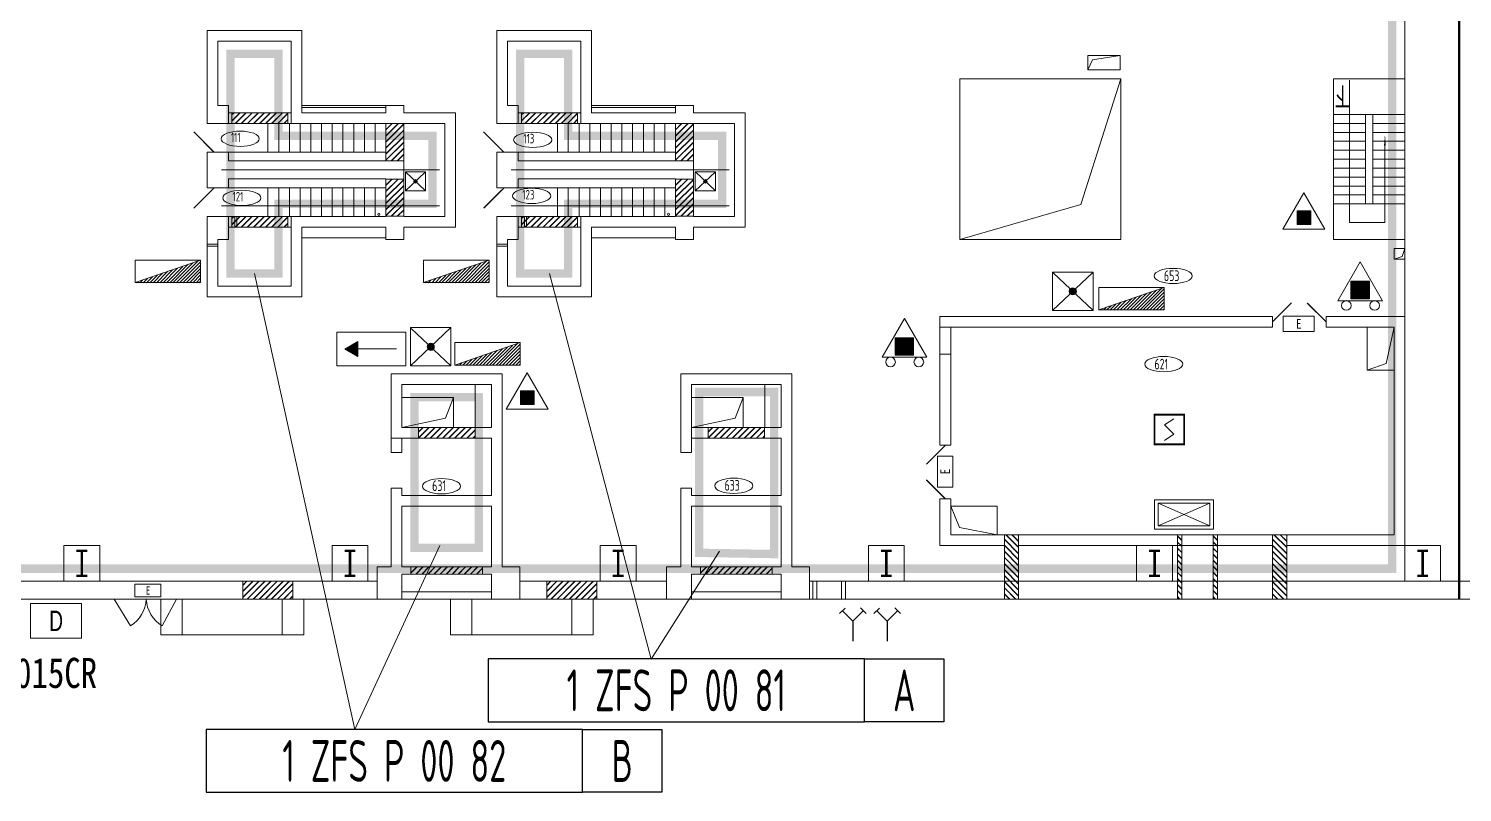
# Model space of a CAD drawing. Header units: millimetres. Extents: x 2756 to 52640, y 2442 to 34683.
# Drawn here: x 13474 to 30169, y 2442 to 11333 of the extents above; entities that cross this region are included whole.
import ezdxf
from ezdxf.enums import TextEntityAlignment as Align

# ---------------------------------------------------------------- set-up
doc = ezdxf.new("R2010")
doc.units = ezdxf.units.MM
doc.linetypes.add('ACAD_ISO02W100', pattern=[15, 12, -3])
for name, color, linetype, lineweight in [('D0墙体', 7, 'Continuous', 0), ('D0标注及说明', 7, 'Continuous', 0), ('D1墙体', 7, 'Continuous', 0), ('D2墙体', 7, 'Continuous', 0), ('SFS-A', 1, 'Continuous', 0), ('TK', 7, 'Continuous', 20), ('支架', 9, 'Continuous', 0)]:
    doc.layers.add(name, color=color, linetype=linetype, lineweight=lineweight)
for name, color, linetype in [('LYQ2', 2, 'Continuous'), ('PW3', 1, 'Continuous'), ('qx-txt', 7, 'Continuous'), ('Zone', 4, 'Continuous'), ('消防设备', 7, 'Continuous')]:
    doc.layers.add(name, color=color, linetype=linetype)
doc.styles.add('rs9', font='rs9.shx', dxfattribs={"width": 0.7, "bigfont": '1hztxt.shx'})
doc.styles.add('syfs', font='gbxwxt.shx', dxfattribs={"width": 0.8, "bigfont": 'gbhzfs.shx'})
doc.styles.add('文字及标注', font='tssdeng.shx', dxfattribs={"width": 0.7, "bigfont": 'hztxt.shx'})
pattern_1 = [(225, (-171275.645, 204543.187), (35.332726, -35.332726), []), (225, (-171277.31, 204543.187), (35.332726, -35.332726), []), (225, (-171278.977, 204543.187), (35.332726, -35.332726), [])]
pattern_2 = [(225, (-174648.487, 204543.187), (35.332726, -35.332726), []), (225, (-174650.15, 204543.187), (35.332726, -35.332726), []), (225, (-174651.82, 204543.187), (35.332726, -35.332726), [])]

# ---------------------------------------------------------------- blocks, each defined once
blk = doc.blocks.new('Repère Zone')
at = {"color": 0}
for points in [[(0, 0), (45, 0), (45, 7.5), (0, 7.5)], [(45, 7.5), (54.5, 7.5), (54.5, 0), (45, 0)]]:
    blk.add_lwpolyline(points, close=True, dxfattribs=at)
at = {"color": 0, "style": 'syfs', "width": 0.7}
for tag, p in [('X_XXX_X_XX_XX', (22.5, 3.75)), ('X', (49.75, 3.75))]:
    blk.add_attdef(tag, text='', height=5, dxfattribs=at).set_placement(p, align=Align.MIDDLE_CENTER)
blk = doc.blocks.new('光电感烟')
at = {"color": 7, "lineweight": 0}
for p, q in [((162, 312), (312, 412)), ((312, 162), (162, 312)), ((162, 62), (312, 162))]:
    blk.add_line(p, q, dxfattribs=at)
at = {"color": 1, "lineweight": 0, "const_width": 30}
blk.add_lwpolyline([(0, 0), (475, 0), (475, 475), (0, 475)], close=True, dxfattribs=at)
blk = doc.blocks.new('A$C2CD672AE')
at = {"layer": 'qx-txt', "color": 1, "lineweight": 0}
blk.add_lwpolyline([(0, 701), (1021, 701), (1021, 0), (0, 0)], close=True, dxfattribs=at)
at = {"layer": 'qx-txt', "color": 7, "lineweight": 0, "style": 'rs9', "width": 0.7}
blk.add_text('D', height=410, dxfattribs=at).set_placement((513, 350), align=Align.MIDDLE_CENTER)
blk = doc.blocks.new('$ATTACHMENT$00000214')
at = {"lineweight": 0}
blk.add_hatch(color=1, dxfattribs=at).paths.add_polyline_path([(-65, 2), (65, 2), (65, -128), (-65, -128)])
at = {"color": 1, "lineweight": 0}
for points in [[(0, 172), (-198, -172), (198, -172)], [(-65, 2), (65, 2), (65, -128), (-65, -128)]]:
    blk.add_lwpolyline(points, close=True, dxfattribs=at)
blk = doc.blocks.new('*X5')
for p, q in [((98740, -49983), (98914, -49809)), ((98775, -49983), (98968, -49790)), ((98810, -49983), (99022, -49772)), ((98846, -49983), (99075, -49753)), ((98881, -49983), (99105, -49759)), ((98916, -49983), (99105, -49794)), ((98421, -49983), (98430, -49975)), ((98457, -49983), (98484, -49956)), ((98492, -49983), (98537, -49938)), ((98527, -49983), (98591, -49919)), ((98563, -49983), (98645, -49901)), ((98598, -49983), (98699, -49882)), ((98634, -49983), (98753, -49864)), ((98669, -49983), (98806, -49846)), ((98704, -49983), (98860, -49827)), ((98952, -49983), (99105, -49830)), ((98987, -49983), (99105, -49865)), ((99022, -49983), (99105, -49900)), ((99058, -49983), (99105, -49936)), ((99093, -49983), (99105, -49971))]:
    blk.add_line(p, q)
blk = doc.blocks.new('A$C482318BE')
at = {"color": 1, "lineweight": 0}
blk.add_line((0, 0), (525, 180), dxfattribs=at)
blk.add_lwpolyline([(0, 0), (525, 0), (525, 180), (0, 180)], close=True, dxfattribs=at)
at = {"color": 1, "lineweight": 0, "xscale": 0.75, "yscale": 0.75, "zscale": 0.75}
blk.add_blockref('*X5', (-73804, 37487), dxfattribs=at)
blk = doc.blocks.new('A$C765B60D6')
at = {"color": 3, "lineweight": 5}
blk.add_lwpolyline([(0, 772), (1586, 772), (1586, 0), (0, 0)], close=True, dxfattribs=at)
at = {"color": 3, "lineweight": 5, "width": 0.8}
blk.add_text('E', height=496, dxfattribs=at).set_placement((663, 141))
blk = doc.blocks.new('A$C39B32D12')
at = {"layer": 'qx-txt', "lineweight": 0}
h = blk.add_hatch(color=3, dxfattribs=at)
edge = h.paths.add_edge_path()
edge.add_arc((325, 306), 57.3, 0, 360)
at = {"layer": 'qx-txt', "color": 3, "lineweight": 0}
for p, q in [((644, 609), (0, 0)), ((11, 600), (648, 1))]:
    blk.add_line(p, q, dxfattribs=at)
blk.add_lwpolyline([(0, 615), (649, 615), (649, 0), (0, 0)], close=True, dxfattribs=at)
blk.add_circle((325, 306), 57.3, dxfattribs=at)
blk = doc.blocks.new('A$C6C9F09AC')
at = {"lineweight": 0}
h = blk.add_hatch(dxfattribs=at)
h.set_pattern_fill('_USER', color=3, scale=0.7, angle=180, style=0, pattern_type=0)
h.set_pattern_definition([(180, (764544.59285, -47447.6282), (-9e-17, -0.7), [])])
h.paths.add_polyline_path([(131, 269), (339, 149), (339, 389)])
at = {"color": 3, "lineweight": 0}
blk.add_line((959, 271), (270, 271), dxfattribs=at)
for points in [[(1110, 0), (0, 0), (0, 540), (1110, 540)], [(131, 269), (339, 149), (339, 389)]]:
    blk.add_lwpolyline(points, close=True, dxfattribs=at)
blk = doc.blocks.new('A$C50981BC1')
at = {"lineweight": 0}
h = blk.add_hatch(dxfattribs=at)
h.set_pattern_fill('ANSI32', color=1, style=0)
h.set_pattern_definition([(45, (-1065390.50668, 67751.40933), (-0.26516504294, 0.26516504294), []), (45, (-1065390.3299, 67751.40933), (-0.26516504294, 0.26516504294), [])])
h.paths.add_polyline_path([(547, 1211), (1320, 1211), (1320, 484), (547, 484)])
at = {"color": 1, "lineweight": 0}
for points in [[(935, 2021), (0, 402), (1869, 402)], [(547, 1211), (1320, 1211), (1320, 484), (547, 484)]]:
    blk.add_lwpolyline(points, close=True, dxfattribs=at)
for centre in [(355, 202), (1538, 202)]:
    blk.add_circle(centre, 202, dxfattribs=at)
blk = doc.blocks.new('A$C41BB26E9')
at = {"layer": 'PW3', "lineweight": 25}
for p, q in [((0, 441), (90, 531)), ((214, 321), (47, 488)), ((214, 321), (381, 488)), ((427, 442), (338, 532)), ((214, 321), (214, 0))]:
    blk.add_line(p, q, dxfattribs=at)

msp = doc.modelspace()

# ---------------------------------------------------------------- hatches: boundary and pattern name
at = {"layer": 'D2墙体'}
h = msp.add_hatch(dxfattribs=at)
h.set_pattern_fill('JIS_RC_30', color=0, scale=1.665601, angle=180, style=0)
h.set_pattern_definition(pattern_2)
h.paths.add_polyline_path([(16492, 10230), (16492, 10355), (15840, 10355), (15840, 10230)])
h = msp.add_hatch(dxfattribs=at)
h.set_pattern_fill('JIS_RC_30', color=0, scale=1.665601, angle=180, style=0)
h.set_pattern_definition(pattern_1)
h.paths.add_polyline_path([(19865, 10230), (19865, 10355), (19213, 10355), (19213, 10230)])
h = msp.add_hatch(dxfattribs=at)
h.set_pattern_fill('JIS_RC_30', color=0, scale=1.665601, angle=180, style=0)
h.set_pattern_definition([(225, (-174648.487, 205188.61), (35.332726, -35.332726), []), (225, (-174650.15, 205188.61), (35.332726, -35.332726), []), (225, (-174651.82, 205188.61), (35.332726, -35.332726), [])])
h.paths.add_polyline_path([(17842, 9795), (17634, 9795), (17634, 10228), (17842, 10228)])
h = msp.add_hatch(dxfattribs=at)
h.set_pattern_fill('JIS_RC_30', color=0, scale=1.665601, angle=180, style=0)
h.set_pattern_definition([(225, (-171275.645, 205188.61), (35.332726, -35.332726), []), (225, (-171277.31, 205188.61), (35.332726, -35.332726), []), (225, (-171278.977, 205188.61), (35.332726, -35.332726), [])])
h.paths.add_polyline_path([(21215, 9795), (21007, 9795), (21007, 10228), (21215, 10228)])
h = msp.add_hatch(dxfattribs=at)
h.set_pattern_fill('JIS_RC_30', color=0, scale=1.665601, angle=180, style=0)
h.set_pattern_definition(pattern_2)
h.paths.add_polyline_path([(17842, 9149), (17634, 9149), (17634, 9582), (17842, 9582)])
h = msp.add_hatch(dxfattribs=at)
h.set_pattern_fill('JIS_RC_30', color=0, scale=1.665601, angle=180, style=0)
h.set_pattern_definition(pattern_1)
h.paths.add_polyline_path([(21215, 9149), (21007, 9149), (21007, 9582), (21215, 9582)])
h = msp.add_hatch(dxfattribs=at)
h.set_pattern_fill('JIS_RC_30', color=0, scale=1.665601, angle=180, style=0)
h.set_pattern_definition([(225, (-174648.487, 203335.627), (35.332726, -35.332726), []), (225, (-174650.15, 203335.627), (35.332726, -35.332726), []), (225, (-174651.82, 203335.627), (35.332726, -35.332726), [])])
h.paths.add_polyline_path([(16492, 9022), (16492, 9147), (15840, 9147), (15840, 9022)])
h = msp.add_hatch(dxfattribs=at)
h.set_pattern_fill('JIS_RC_30', color=0, scale=1.665601, angle=180, style=0)
h.set_pattern_definition([(225, (-171275.645, 203335.627), (35.332726, -35.332726), []), (225, (-171277.31, 203335.627), (35.332726, -35.332726), []), (225, (-171278.977, 203335.627), (35.332726, -35.332726), [])])
h.paths.add_polyline_path([(19865, 9022), (19865, 9147), (19213, 9147), (19213, 9022)])
h = msp.add_hatch(dxfattribs=at)
h.set_pattern_fill('JIS_RC_30', color=0, scale=1.665601, angle=180, style=0)
h.set_pattern_definition([(225, (-174648.487, 204543.187), (35.332726, -35.332726), []), (225, (-174650.15, 204543.187), (35.332726, -35.332726), []), (225, (-174651.82, 204543.187), (35.332726, -35.332726), [])])
h.paths.add_polyline_path([(18672, 6566), (18672, 6690), (18012, 6690), (18012, 6566)])
h = msp.add_hatch(dxfattribs=at)
h.set_pattern_fill('JIS_RC_30', color=0, scale=1.665601, angle=180, style=0)
h.set_pattern_definition([(225, (-171275.645, 204543.187), (35.332726, -35.332726), []), (225, (-171277.31, 204543.187), (35.332726, -35.332726), []), (225, (-171278.977, 204543.187), (35.332726, -35.332726), [])])
h.paths.add_polyline_path([(22044, 6566), (22044, 6690), (21385, 6690), (21385, 6566)])
h = msp.add_hatch(dxfattribs=at)
h.set_pattern_fill('JIS_RC_30', color=0, scale=1.665601, angle=180, style=0)
h.set_pattern_definition([(315, (209089.5, 204422.303), (-35.332726, -35.332726), []), (315, (209091.164, 204422.303), (-35.332726, -35.332726), []), (315, (209092.83, 204422.303), (-35.332726, -35.332726), [])])
h.paths.add_polyline_path([(24836, 4692), (25002, 4692), (25002, 5441), (24836, 5441)])
h = msp.add_hatch(dxfattribs=at)
h.set_pattern_fill('JIS_RC_30', color=0, scale=1.665601, angle=180, style=0)
h.set_pattern_definition([(315, (209042.03, 204543.187), (-35.332726, -35.332726), []), (315, (209043.695, 204543.187), (-35.332726, -35.332726), []), (315, (209045.36, 204543.187), (-35.332726, -35.332726), [])])
h.paths.add_polyline_path([(26851, 4692), (26901, 4692), (26901, 5441), (26851, 5441)])
h = msp.add_hatch(dxfattribs=at)
h.set_pattern_fill('JIS_RC_30', color=0, scale=1.665601, angle=180, style=0)
h.set_pattern_definition([(315, (209458.43, 204543.187), (-35.332726, -35.332726), []), (315, (209460.095, 204543.187), (-35.332726, -35.332726), []), (315, (209461.76, 204543.187), (-35.332726, -35.332726), [])])
h.paths.add_polyline_path([(27267, 4692), (27317, 4692), (27317, 5441), (27267, 5441)])
h = msp.add_hatch(dxfattribs=at)
h.set_pattern_fill('JIS_RC_30', color=0, scale=1.665601, angle=180, style=0)
h.set_pattern_definition([(315, (212212.5, 204422.303), (-35.332726, -35.332726), []), (315, (212214.165, 204422.303), (-35.332726, -35.332726), []), (315, (212215.83, 204422.303), (-35.332726, -35.332726), [])])
h.paths.add_polyline_path([(27959, 4692), (28125, 4692), (28125, 5441), (27959, 5441)])
h = msp.add_hatch(dxfattribs=at)
h.set_pattern_fill('JIS_RC_30', color=0, scale=1.665601, angle=180, style=0)
h.set_pattern_definition([(225, (-174648.487, 204543.187), (35.332726, -35.332726), []), (225, (-174650.15, 204543.187), (35.332726, -35.332726), []), (225, (-174651.82, 204543.187), (35.332726, -35.332726), [])])
h.paths.add_polyline_path([(18758, 4983), (18758, 5066), (17925, 5066), (17925, 4983)])
h = msp.add_hatch(dxfattribs=at)
h.set_pattern_fill('JIS_RC_30', color=0, scale=1.665601, angle=180, style=0)
h.set_pattern_definition([(225, (-171275.645, 204543.187), (35.332726, -35.332726), []), (225, (-171277.31, 204543.187), (35.332726, -35.332726), []), (225, (-171278.977, 204543.187), (35.332726, -35.332726), [])])
h.paths.add_polyline_path([(22131, 4983), (22131, 5066), (21298, 5066), (21298, 4983)])
h = msp.add_hatch(dxfattribs=at)
h.set_pattern_fill('JIS_RC_30', color=0, scale=1.665601, angle=180, style=0)
h.set_pattern_definition([(225, (-183601.09, 204543.187), (35.332726, -35.332726), []), (225, (-183602.756, 204543.187), (35.332726, -35.332726), []), (225, (-183604.42, 204543.187), (35.332726, -35.332726), [])])
h.paths.add_polyline_path([(16549, 4692), (16549, 4900), (15966, 4900), (15966, 4692)])
h = msp.add_hatch(dxfattribs=at)
h.set_pattern_fill('JIS_RC_30', color=0, scale=1.665601, angle=180, style=0)
h.set_pattern_definition([(225, (-180061.69, 204543.187), (35.332726, -35.332726), []), (225, (-180063.354, 204543.187), (35.332726, -35.332726), []), (225, (-180065.02, 204543.187), (35.332726, -35.332726), [])])
h.paths.add_polyline_path([(20089, 4692), (20089, 4900), (19506, 4900), (19506, 4692)])

# ---------------------------------------------------------------- linework, layer by layer
at = {"color": 1, "const_width": 97.4}
for points in [[(29353, 13915), (3117, 13915), (3117, 5046), (29353, 5046)], [(19196, 11041), (19196, 8481), (19757, 8481), (19757, 9293), (21548, 9293), (21548, 10084), (19757, 10084), (19757, 11041)]]:
    msp.add_lwpolyline(points, close=True, dxfattribs=at)
at = {"color": 3, "const_width": 97.4}
for points in [[(15823, 11041), (15823, 8481), (16384, 8481), (16384, 9293), (18175, 9293), (18175, 10084), (16384, 10084), (16384, 11041)], [(17967, 7044), (18716, 7044), (18716, 5290), (17967, 5290)]]:
    msp.add_lwpolyline(points, close=True, dxfattribs=at)
at = {"color": 1, "const_width": 97.4}
msp.add_lwpolyline([(22155, 7103), (21280, 7103), (21280, 5230), (22155, 5216), (22155, 7103)], dxfattribs=at)
at = {"layer": 'D0墙体', "color": 0}
for p, q in [((30132, 4692), (30132, 25604)), ((30132, 4692), (30132, 25604)), ((30124, 4692), (30124, 24596)), ((30141, 4692), (30141, 24596)), ((15552, 11312), (16655, 11312)), ((15552, 10230), (15552, 11312)), ((15677, 11188), (16531, 11188)), ((15677, 10438), (15677, 11188)), ((16531, 11188), (16531, 10230)), ((16655, 11312), (16655, 10355)), ((18925, 11312), (20028, 11312)), ((18925, 10230), (18925, 11312)), ((19050, 11188), (19903, 11188)), ((19050, 10438), (19050, 11188)), ((19903, 11188), (19903, 10230)), ((20028, 11312), (20028, 10355)), ((25862, 10970), (26183, 11021)), ((25808, 10854), (25862, 10970)), ((28667, 10750), (28667, 8877)), ((28854, 9077), (28854, 10735)), ((29499, 10750), (29499, 8877)), ((15802, 10438), (15677, 10438)), ((15802, 10438), (15802, 10230)), ((16531, 10355), (15802, 10355)), ((17634, 10355), (16655, 10355)), ((17634, 10355), (17634, 10438)), ((17634, 10438), (17842, 10438)), ((17842, 10438), (17842, 10355)), ((17842, 10355), (18446, 10355)), ((18446, 10355), (18446, 9022)), ((19175, 10438), (19050, 10438)), ((19175, 10438), (19175, 10230)), ((19903, 10355), (19175, 10355)), ((21007, 10355), (20028, 10355)), ((21007, 10355), (21007, 10438)), ((21007, 10438), (21215, 10438)), ((21215, 10438), (21215, 10355)), ((21215, 10355), (21819, 10355)), ((21819, 10355), (21819, 9022)), ((16531, 10230), (15552, 10230)), ((16260, 9897), (16260, 10230)), ((16385, 9897), (16385, 10230)), ((16510, 9897), (16510, 10230)), ((17634, 10230), (16531, 10230)), ((16635, 9897), (16635, 10230)), ((16760, 9897), (16760, 10230)), ((16884, 9897), (16884, 10230)), ((17009, 9897), (17009, 10230)), ((17134, 9897), (17134, 10230)), ((17259, 9897), (17259, 10230)), ((17384, 9897), (17384, 10230)), ((17509, 9897), (17509, 10230)), ((17634, 10147), (17634, 10230)), ((17842, 10230), (17842, 10147)), ((17842, 10230), (18321, 10230)), ((18321, 10230), (18321, 9147)), ((19903, 10230), (18925, 10230)), ((19633, 9897), (19633, 10230)), ((19758, 9897), (19758, 10230)), ((19883, 9897), (19883, 10230)), ((21007, 10230), (19903, 10230)), ((20007, 9897), (20007, 10230)), ((20132, 9897), (20132, 10230)), ((20257, 9897), (20257, 10230)), ((20382, 9897), (20382, 10230)), ((20507, 9897), (20507, 10230)), ((20632, 9897), (20632, 10230)), ((20757, 9897), (20757, 10230)), ((20882, 9897), (20882, 10230)), ((21007, 10147), (21007, 10230)), ((21215, 10230), (21215, 10147)), ((21215, 10230), (21694, 10230)), ((21694, 10230), (21694, 9147)), ((28667, 10230), (29041, 10230)), ((29041, 10334), (29041, 9293)), ((29125, 10334), (29125, 9293)), ((29125, 10230), (29499, 10230)), ((17634, 9793), (17634, 10147)), ((17842, 9230), (17842, 10147)), ((21007, 9793), (21007, 10147)), ((21215, 9230), (21215, 10147)), ((28667, 10126), (29041, 10126)), ((28667, 10022), (29041, 10022)), ((29125, 10126), (29499, 10126)), ((29125, 10022), (29499, 10022)), ((15802, 9897), (15552, 9897)), ((15552, 9897), (15552, 9480)), ((15802, 9793), (15802, 9897)), ((17634, 9897), (15802, 9897)), ((19175, 9897), (18925, 9897)), ((18925, 9897), (18925, 9480)), ((19175, 9793), (19175, 9897)), ((21007, 9897), (19175, 9897)), ((28667, 9918), (29041, 9918)), ((29125, 9918), (29499, 9918)), ((29268, 9077), (29268, 9975)), ((17634, 9793), (15802, 9793)), ((21007, 9793), (19175, 9793)), ((28667, 9813), (29041, 9813)), ((28667, 9709), (29041, 9709)), ((29125, 9813), (29499, 9813)), ((29125, 9709), (29499, 9709)), ((15802, 9480), (15802, 9584)), ((17634, 9584), (15802, 9584)), ((17634, 9230), (17634, 9584)), ((19175, 9480), (19175, 9584)), ((21007, 9584), (19175, 9584)), ((21007, 9230), (21007, 9584)), ((28667, 9605), (29041, 9605)), ((29125, 9605), (29499, 9605)), ((15552, 9480), (15802, 9480)), ((17634, 9480), (15802, 9480)), ((16260, 9147), (16260, 9480)), ((16385, 9147), (16385, 9480)), ((16510, 9147), (16510, 9480)), ((16635, 9147), (16635, 9480)), ((16760, 9147), (16760, 9480)), ((16884, 9147), (16884, 9480)), ((17009, 9147), (17009, 9480)), ((17134, 9147), (17134, 9480)), ((17259, 9147), (17259, 9480)), ((17384, 9147), (17384, 9480)), ((17509, 9147), (17509, 9480)), ((18925, 9480), (19175, 9480)), ((21007, 9480), (19175, 9480)), ((19633, 9147), (19633, 9480)), ((19758, 9147), (19758, 9480)), ((19883, 9147), (19883, 9480)), ((20007, 9147), (20007, 9480)), ((20132, 9147), (20132, 9480)), ((20257, 9147), (20257, 9480)), ((20382, 9147), (20382, 9480)), ((20507, 9147), (20507, 9480)), ((20632, 9147), (20632, 9480)), ((20757, 9147), (20757, 9480)), ((20882, 9147), (20882, 9480)), ((28667, 9501), (29041, 9501)), ((28667, 9397), (29041, 9397)), ((29125, 9501), (29499, 9501)), ((29125, 9397), (29499, 9397)), ((17634, 9230), (17634, 9147)), ((17842, 9147), (17842, 9230)), ((21007, 9230), (21007, 9147)), ((21215, 9147), (21215, 9230)), ((28667, 9293), (29499, 9293)), ((16531, 9147), (15552, 9147)), ((15552, 9147), (15552, 8210)), ((15802, 8877), (15802, 9147)), ((16531, 9022), (15802, 9022)), ((15873, 9022), (15873, 9147)), ((15897, 9022), (15897, 9147)), ((16531, 8335), (16531, 9147)), ((17634, 9147), (16531, 9147)), ((16655, 8210), (16655, 9022)), ((17634, 9022), (16655, 9022)), ((17634, 9022), (17634, 8877)), ((17842, 9147), (18321, 9147)), ((17842, 8877), (17842, 9022)), ((17842, 9022), (18446, 9022)), ((19903, 9147), (18925, 9147)), ((18925, 9147), (18925, 8210)), ((19175, 8877), (19175, 9147)), ((19903, 9022), (19175, 9022)), ((19246, 9022), (19246, 9147)), ((19270, 9022), (19270, 9147)), ((19903, 8335), (19903, 9147)), ((21007, 9147), (19903, 9147)), ((20028, 8210), (20028, 9022)), ((21007, 9022), (20028, 9022)), ((21007, 9022), (21007, 8877)), ((21215, 9147), (21694, 9147)), ((21215, 8877), (21215, 9022)), ((21215, 9022), (21819, 9022)), ((28854, 9077), (29268, 9077)), ((15677, 8877), (15677, 8335)), ((15802, 8877), (15677, 8877)), ((17634, 8877), (17842, 8877)), ((19050, 8877), (19050, 8335)), ((19175, 8877), (19050, 8877)), ((21007, 8877), (21215, 8877)), ((28667, 8877), (29499, 8877)), ((15552, 8210), (16655, 8210)), ((15677, 8335), (16531, 8335)), ((18925, 8210), (20028, 8210)), ((19050, 8335), (19903, 8335)), ((27959, 7981), (24086, 7981)), ((24086, 7981), (24086, 6482)), ((27959, 7856), (24211, 7856)), ((24211, 7856), (24211, 6482)), ((27950, 7856), (27959, 7865)), ((27959, 7981), (27959, 7856)), ((29499, 7981), (28583, 7981)), ((28583, 7981), (28583, 7856)), ((29374, 7856), (28583, 7856)), ((29499, 5316), (29499, 7981)), ((29374, 5441), (29374, 7523)), ((18987, 7315), (17696, 7315)), ((17696, 7315), (17696, 6399)), ((18862, 7190), (17821, 7190)), ((17821, 7190), (17821, 6690)), ((18675, 7190), (18675, 6690)), ((18862, 6690), (18862, 7190)), ((18987, 5066), (18987, 7315)), ((22360, 7315), (21069, 7315)), ((21069, 7315), (21069, 6399)), ((22235, 7190), (21194, 7190)), ((21194, 7190), (21194, 6690)), ((22048, 7190), (22048, 6690)), ((22235, 6690), (22235, 7190)), ((22360, 5066), (22360, 7315)), ((18329, 6797), (18421, 7040)), ((21702, 6797), (21794, 7040)), ((17821, 6690), (18329, 6797)), ((17821, 6690), (18862, 6690)), ((21194, 6690), (21702, 6797)), ((21194, 6566), (21194, 6732)), ((21194, 6690), (22235, 6690)), ((17696, 6566), (17821, 6566)), ((17821, 6566), (18862, 6566)), ((17821, 6399), (17821, 6566)), ((18862, 6566), (18862, 5899)), ((21194, 6566), (22235, 6566)), ((21194, 6399), (21194, 6566)), ((22235, 6566), (22235, 5899)), ((17821, 6399), (17696, 6399)), ((17821, 6399), (17696, 6399)), ((21194, 6399), (21069, 6399)), ((21194, 6399), (21069, 6399)), ((24211, 6482), (24086, 6482)), ((17821, 5983), (17696, 5983)), ((17696, 5983), (17696, 5066)), ((17821, 5899), (17821, 5983)), ((17821, 5899), (18862, 5899)), ((21194, 5983), (21069, 5983)), ((21069, 5983), (21069, 5066)), ((21194, 5899), (21194, 5983)), ((21194, 5899), (22235, 5899)), ((24086, 5858), (24086, 5316)), ((24211, 5858), (24086, 5858)), ((24211, 5858), (24211, 5441)), ((17821, 5774), (18862, 5774)), ((17821, 5774), (17821, 5066)), ((18862, 5774), (18862, 5066)), ((21194, 5774), (22235, 5774)), ((21194, 5774), (21194, 5066)), ((22235, 5774), (22235, 5066)), ((26626, 5545), (27230, 5808)), ((27230, 5545), (26626, 5808)), ((24211, 5441), (29374, 5441)), ((24086, 5316), (24836, 5316)), ((25002, 5316), (27959, 5316)), ((28125, 5316), (29499, 5316)), ((17530, 5066), (17530, 4692)), ((17530, 5066), (17696, 5066)), ((17821, 5066), (18862, 5066)), ((19195, 5066), (18987, 5066)), ((19195, 5066), (19195, 4692)), ((20903, 5066), (20903, 4692)), ((20903, 5066), (21069, 5066)), ((21194, 5066), (22235, 5066)), ((22568, 5066), (22360, 5066)), ((22568, 5066), (22568, 4692)), ((17530, 4900), (7642, 4900)), ((30124, 4900), (22568, 4900)), ((30141, 4900), (37696, 4900)), ((30124, 4692), (7642, 4692)), ((15011, 4692), (15011, 4275)), ((16676, 4692), (16676, 4275)), ((18384, 4692), (18384, 4275)), ((20049, 4692), (20049, 4275)), ((30141, 4692), (52622, 4692)), ((16676, 4275), (15011, 4275)), ((20049, 4275), (18384, 4275))]:
    msp.add_line(p, q, dxfattribs=at)
at = {"layer": 'D0墙体', "color": 0, "linetype": 'ACAD_ISO02W100'}
for p, q in [((29499, 7981), (29499, 14165)), ((16655, 10438), (16655, 10854)), ((20028, 10438), (20028, 10854)), ((15840, 10355), (15840, 10230)), ((16492, 10355), (16492, 10230)), ((17696, 10438), (16655, 10438)), ((19213, 10355), (19213, 10230)), ((19865, 10355), (19865, 10230)), ((21069, 10438), (20028, 10438)), ((18259, 9689), (15719, 9689)), ((21631, 9689), (19091, 9689)), ((18259, 9272), (15719, 9272)), ((21631, 9272), (19091, 9272)), ((15840, 9147), (15840, 9022)), ((16492, 9147), (16492, 9022)), ((19213, 9147), (19213, 9022)), ((19865, 9147), (19865, 9022)), ((18675, 6690), (18675, 6690)), ((22048, 6690), (22048, 6690)), ((15261, 4692), (15261, 4275)), ((16426, 4692), (16426, 4275)), ((18633, 4692), (18633, 4275)), ((19799, 4692), (19799, 4275))]:
    msp.add_line(p, q, dxfattribs=at)
at = {"layer": 'D0墙体', "color": 0}
for points in [[(25808, 11021), (26183, 11021), (26183, 10854), (25808, 10854)], [(24317, 8877), (26191, 8877), (26191, 10750), (24317, 10750)], [(24317, 8877), (26191, 8877), (26191, 10750), (24317, 10750)], [(17842, 9795), (17634, 9795), (17634, 10228), (17842, 10228)], [(21215, 9795), (21007, 9795), (21007, 10228), (21215, 10228)], [(17842, 9149), (17634, 9149), (17634, 9582), (17842, 9582)], [(21215, 9149), (21007, 9149), (21007, 9582), (21215, 9582)], [(18421, 6690), (17821, 6690), (17821, 7040), (18421, 7040)], [(21794, 6690), (21194, 6690), (21194, 7040), (21794, 7040)], [(18672, 6566), (18012, 6566), (18012, 6690), (18672, 6690)], [(22044, 6566), (21385, 6566), (21385, 6690), (22044, 6690)], [(26585, 5504), (27272, 5504), (27272, 5849), (26585, 5849)], [(24211, 5441), (24752, 5441), (24752, 5774), (24211, 5774)], [(26626, 5545), (27230, 5545), (27230, 5808), (26626, 5808)], [(24836, 4692), (25002, 4692), (25002, 5441), (24836, 5441)], [(26851, 4692), (26901, 4692), (26901, 5441), (26851, 5441)], [(27267, 4692), (27317, 4692), (27317, 5441), (27267, 5441)], [(27959, 4692), (28125, 4692), (28125, 5441), (27959, 5441)], [(16549, 4692), (15966, 4692), (15966, 4900), (16549, 4900)], [(20089, 4692), (19506, 4692), (19506, 4900), (20089, 4900)]]:
    msp.add_lwpolyline(points, close=True, dxfattribs=at)
for points in [[(17634, 10417), (16655, 10417)], [(21007, 10417), (20028, 10417)], [(16655, 8897), (17634, 8897)], [(20028, 8897), (21007, 8897)]]:
    msp.add_lwpolyline(points, dxfattribs=at)
msp.add_lwpolyline([(29268, 9975, 20.8, 0, 0), (29268, 10103, 0, 0, 0)], format="xyseb", dxfattribs=at)
at = {"layer": 'D0墙体', "color": 0, "const_width": 29.7}
for points in [[(14155, 5254), (14030, 5254)], [(14093, 5254), (14093, 4962)], [(17278, 5254), (17153, 5254)], [(17216, 5254), (17216, 4962)], [(20401, 5254), (20276, 5254)], [(20339, 5254), (20339, 4962)], [(23524, 5254), (23399, 5254)], [(23462, 5254), (23462, 4962)], [(26647, 5254), (26522, 5254)], [(26585, 5254), (26585, 4962)], [(29770, 5254), (29645, 5254)], [(29708, 5254), (29708, 4962)], [(14155, 4962), (14030, 4962)], [(17278, 4962), (17153, 4962)], [(20401, 4962), (20276, 4962)], [(23524, 4962), (23399, 4962)], [(26647, 4962), (26522, 4962)], [(29770, 4962), (29645, 4962)]]:
    msp.add_lwpolyline(points, dxfattribs=at)
at = {"layer": 'D0标注及说明', "color": 3, "lineweight": 0}
for p, q in [((16104, 8481), (17270, 3172)), ((17270, 3172), (18263, 5316))]:
    msp.add_line(p, q, dxfattribs=at)
at = {"layer": 'D0标注及说明', "color": 1, "lineweight": 0}
for p, q in [((19540, 8481), (20724, 3994)), ((20724, 3994), (21519, 5249))]:
    msp.add_line(p, q, dxfattribs=at)
at = {"layer": 'D0标注及说明', "color": 0}
for centre in [(15937, 10052), (19343, 10039), (15956, 9363), (19331, 9386), (26802, 8454), (26692, 7428), (18281, 6006), (21685, 6011)]:
    msp.add_ellipse(centre, major_axis=(-222, 0), ratio=0.4, dxfattribs=at)
at = {"layer": 'D1墙体', "color": 0}
for p, q in [((28667, 10750), (29499, 10750)), ((28667, 10334), (29499, 10334)), ((17925, 5066), (17925, 4983)), ((18758, 5066), (18758, 4983)), ((21298, 5066), (21298, 4983)), ((22131, 5066), (22131, 4983)), ((18862, 4983), (17821, 4983)), ((17821, 4983), (17821, 4692)), ((18862, 4983), (18862, 4692)), ((19195, 4900), (20903, 4900)), ((22235, 4983), (21194, 4983)), ((21194, 4983), (21194, 4692)), ((22235, 4983), (22235, 4692)), ((18862, 4775), (17821, 4775)), ((22235, 4775), (21194, 4775)), ((30132, 4692), (30124, 4692)), ((30132, 4692), (30141, 4692))]:
    msp.add_line(p, q, dxfattribs=at)
for points in [[(14301, 4900), (13884, 4900), (13884, 5316), (14301, 5316)], [(17424, 4900), (17007, 4900), (17007, 5316), (17424, 5316)], [(20547, 4900), (20130, 4900), (20130, 5316), (20547, 5316)], [(23670, 4900), (23253, 4900), (23253, 5316), (23670, 5316)], [(26793, 4900), (26376, 4900), (26376, 5316), (26793, 5316)], [(29916, 4900), (29499, 4900), (29499, 5316), (29916, 5316)]]:
    msp.add_lwpolyline(points, close=True, dxfattribs=at)
at = {"layer": 'D2墙体', "color": 0}
for p, q in [((15677, 8826), (15552, 8826)), ((15677, 8802), (15552, 8802)), ((19050, 8826), (18925, 8826)), ((19050, 8802), (18925, 8802)), ((29467, 8679), (29499, 8772)), ((29374, 8648), (29467, 8679)), ((29283, 7433), (29374, 7856)), ((29062, 7357), (29283, 7433)), ((24314, 5524), (24211, 5774)), ((24752, 5441), (24314, 5524))]:
    msp.add_line(p, q, dxfattribs=at)
for points in [[(29499, 8648), (29374, 8648), (29374, 8772), (29499, 8772)], [(24211, 7856), (24211, 7544), (24086, 7544), (24086, 7856)], [(29374, 7357), (29062, 7357), (29062, 7856), (29374, 7856)], [(22652, 4692), (22605, 4692), (22605, 4900), (22652, 4900)], [(22986, 4692), (22938, 4692), (22938, 4900), (22986, 4900)]]:
    msp.add_lwpolyline(points, close=True, dxfattribs=at)
for centre in [(17551, 9172), (20924, 9172)]:
    msp.add_circle(centre, 12.3, dxfattribs=at)
at = {"layer": 'SFS-A', "color": 0, "ltscale": 2}
for p, q in [((15631, 9897), (15396, 10132)), ((19006, 9897), (18771, 10132)), ((15634, 9480), (15398, 9245)), ((19009, 9480), (18773, 9245))]:
    msp.add_line(p, q, dxfattribs=at)
at = {"layer": 'SFS-A', "color": 0, "ltscale": 2, "const_width": 13.9}
for points in [[(15631, 9897), (15396, 10132)], [(19006, 9897), (18771, 10132)], [(15634, 9480), (15398, 9245)], [(19009, 9480), (18773, 9245)], [(27959, 7919), (28180, 8140)], [(28363, 8139), (28583, 7919)], [(24149, 6482), (23929, 6262)], [(24149, 5858), (23928, 6079)]]:
    msp.add_lwpolyline(points, dxfattribs=at)
at = {"layer": 'TK', "color": 0, "ltscale": 2}
for p, q in [((27959, 7919), (28180, 8140)), ((28583, 7919), (28363, 8139)), ((24149, 6482), (23929, 6262)), ((24149, 5858), (23928, 6079))]:
    msp.add_line(p, q, dxfattribs=at)
at = {"layer": 'TK', "color": 0, "ltscale": 0.2}
for p, q in [((14468, 4691), (14658, 4381)), ((15196, 4691), (15027, 4381))]:
    msp.add_line(p, q, dxfattribs=at)
for centre, start, end in [((14457, 4711), 301.358, 356.9798), ((15228, 4711), 183.0202, 238.642)]:
    msp.add_arc(centre, 386, start, end, dxfattribs=at)
at = {"layer": '支架', "color": 0}
for p, q in [((26191, 10750), (25727, 9287)), ((25727, 9287), (24317, 8877))]:
    msp.add_line(p, q, dxfattribs=at)

# ---------------------------------------------------------------- block references
at = {"color": 1, "lineweight": 25}
for name, p, xscale, yscale, zscale in [('A$C39B32D12', (18096, 9444), -0.3629999998956919, 0.3630000000121072, 0.363), ('A$C39B32D12', (21472, 9444), -0.3629999998956919, 0.3630000000121072, 0.363), ('A$C482318BE', (14713, 8376), 1.452000000048429, 1.452000000048429, 1.452), ('A$C482318BE', (18073, 8376), 1.452000000048429, 1.452000000048429, 1.452), ('A$C50981BC1', (28719, 8054), 0.2787840000819415, 0.2787839999655262, 0.278784), ('A$C39B32D12', (25398, 8053), 0.7260000000242144, 0.7260000000242144, 0.7260000000000001), ('A$C482318BE', (25936, 8059), 1.452000000048429, 1.452000000048429, 1.452), ('A$C39B32D12', (17920, 7406), 0.7260000000242144, 0.7260000000242144, 0.7260000000000001), ('A$C50981BC1', (23411, 7395), 0.2787840000819415, 0.2787839999655262, 0.278784), ('A$C765B60D6', (28082, 7808), 0.2286900002509356, 0.2286900001345202, 0.2286900000000001), ('A$C6C9F09AC', (17061, 7407), 0.7260000000242144, 0.7260000000242144, 0.7260000000000001), ('A$C482318BE', (18436, 7416), 1.452000000048429, 1.452000000048429, 1.452), ('A$C765B60D6', (14711, 4718), 0.1905749998986721, 0.1905750000150874, 0.190575), ('A$C2CD672AE', (13495, 4235), 0.5807999998796731, 0.5807999999960884, 0.5808000000000001), ('A$C41BB26E9', (22916, 4202), 0.7260000000242144, 0.7260000000242144, 0.7260000000000001), ('A$C41BB26E9', (23315, 4202), 0.7260000000242144, 0.7260000000242144, 0.7260000000000001)]:
    msp.add_blockref(name, p, dxfattribs=dict(at, xscale=xscale, yscale=yscale, zscale=zscale))
at = {"color": 1, "lineweight": 25, "xscale": 0.2286900000181049, "yscale": 0.2286900000181049, "zscale": 0.2286900000000001, "rotation": 90}
msp.add_blockref('A$C765B60D6', (24234, 5994), dxfattribs=at)
at = {"layer": 'LYQ2', "linetype": 'Continuous', "xscale": 1.234591197920963, "yscale": 1.234591197804548, "zscale": 1.23459119784}
for p in [(28324, 9211), (19280, 7115)]:
    msp.add_blockref('$ATTACHMENT$00000214', p, dxfattribs=at)
at = {"layer": 'Zone', "color": 1, "lineweight": 0, "xscale": 97.40364479995333, "yscale": 97.40364479995333, "zscale": 97.40364480000002}
msp.add_blockref('Repère Zone', (18824, 3264), dxfattribs=at).add_auto_attribs({'X_XXX_X_XX_XX': '1 ZFS P 00 81', 'X': 'A'})
at = {"layer": 'Zone', "color": 3, "lineweight": 0, "xscale": 97.40364479995333, "yscale": 97.40364479995333, "zscale": 97.40364480000002}
msp.add_blockref('Repère Zone', (15540, 2442), dxfattribs=at).add_auto_attribs({'X_XXX_X_XX_XX': '1 ZFS P 00 82', 'X': 'B'})
at = {"layer": '消防设备', "xscale": 0.7263056845404208, "yscale": 0.7263056841911748, "zscale": 0.7263056842105263}
msp.add_blockref('光电感烟', (26584, 6493), dxfattribs=at)

# ---------------------------------------------------------------- texts
at = {"color": 0, "style": '文字及标注', "width": 0.7}
msp.add_text('下', height=250, rotation=180, dxfattribs=at).set_placement((28860, 10672))
at = {"color": 7, "lineweight": 0, "width": 0.8}
msp.add_text('1JDT015CR', height=350.2, dxfattribs=at).set_placement((12554, 3657))
at = {"layer": 'D0标注及说明', "color": 0, "style": '文字及标注', "width": 0.7}
for s, height, p in [('111', 111, (15829, 10011)), ('113', 111, (19235, 9998)), ('121', 111, (15848, 9322)), ('123', 111, (19223, 9345)), ('653', 124.9, (26694, 8394)), ('621', 124.9, (26584, 7365)), ('631', 124.9, (18172, 5949)), ('633', 124.9, (21577, 5954))]:
    msp.add_text(s, height=height, dxfattribs=at).set_placement(p)

doc.saveas('drawing.dxf')
